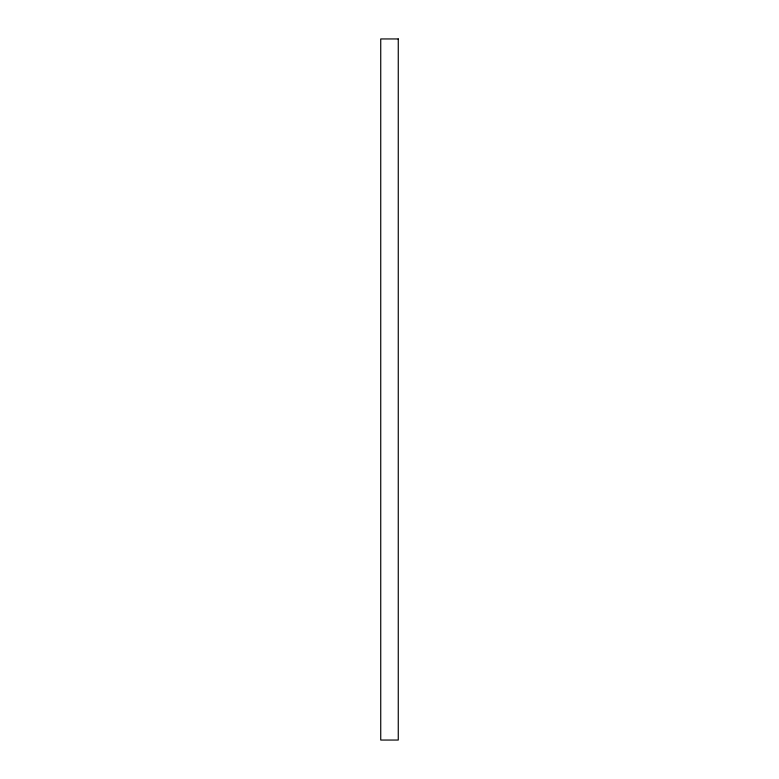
<?xml version="1.0" encoding="UTF-8"?>
<svg xmlns="http://www.w3.org/2000/svg" width="779" height="779" viewBox="0 0 779 779"><rect width="100%" height="100%" fill="white"/><g stroke="black" fill="none" stroke-linecap="round" stroke-linejoin="round"><path stroke-width="1.17" d="M398.264 38.95L380.736 38.95L380.736 740.05L398.264 740.05L398.264 38.95"/></g></svg>
